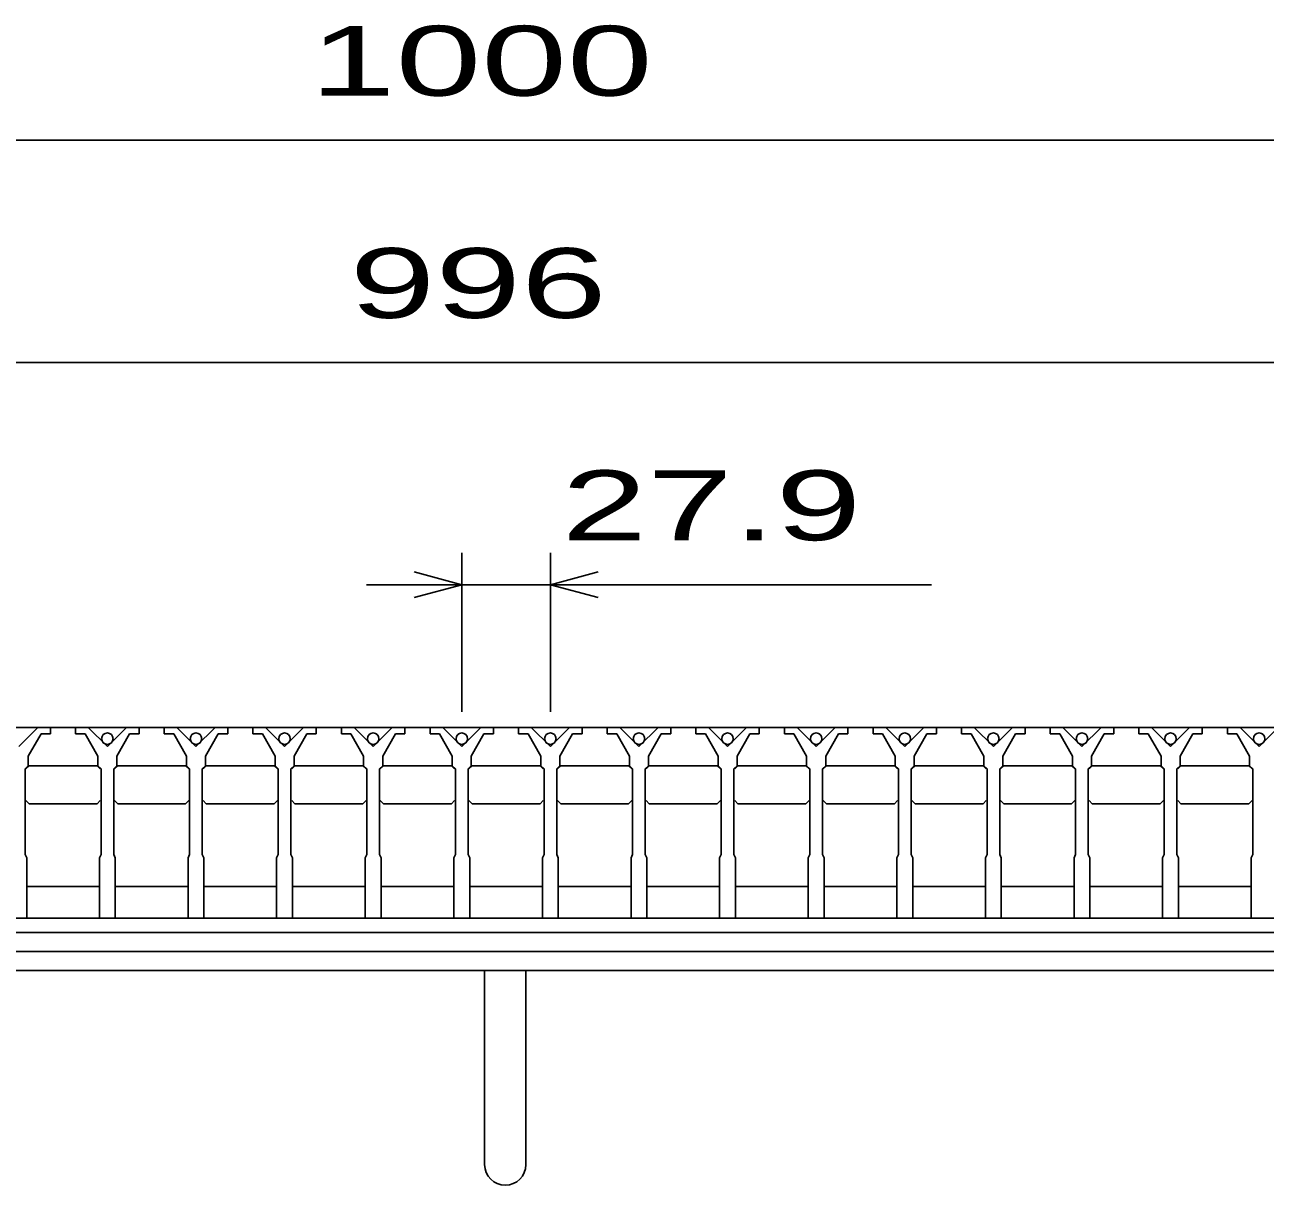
# Model space of a CAD drawing. Units: millimetres, scale not verified. Extents: x -1820 to 1731, y -1282 to 1054.
# Drawn here: x -1001.3 to -610.7, y -741.1 to -375.7 of the extents above; entities that cross this region are included whole.
import ezdxf
from ezdxf.enums import TextEntityAlignment as Align

# ---------------------------------------------------------------- set-up
doc = ezdxf.new("R2010")
doc.units = ezdxf.units.MM
doc.header["$LTSCALE"] = 10
for name, color, linetype, lineweight in [('16', 3, 'Continuous', 25), ('19', 6, 'Continuous', 25), ('22', 2, 'Continuous', 25)]:
    doc.layers.add(name, color=color, linetype=linetype, lineweight=lineweight)
doc.styles.add('ベクトル', font='')
doc.styles.get('ベクトル').set_extended_font_data('ベクトル')

msp = doc.modelspace()

# ---------------------------------------------------------------- linework, layer by layer
at = {"layer": '16'}
for p, q in [((-1348, -597), (-352, -597)), ((-997.2, -597), (-1003.2, -603)), ((-993.2, -597), (-997.2, -597)), ((-993.2, -599), (-993.2, -597)), ((-985.3, -597), (-985.3, -599)), ((-981.3, -597), (-985.3, -597)), ((-975.3, -603), (-981.3, -597)), ((-969.3, -597), (-975.3, -603)), ((-965.3, -597), (-969.3, -597)), ((-965.3, -599), (-965.3, -597)), ((-957.4, -597), (-957.4, -599)), ((-953.4, -597), (-957.4, -597)), ((-947.4, -603), (-953.4, -597)), ((-941.4, -597), (-947.4, -603)), ((-937.4, -597), (-941.4, -597)), ((-937.4, -599), (-937.4, -597)), ((-929.5, -597), (-929.5, -599)), ((-925.5, -597), (-929.5, -597)), ((-919.5, -603), (-925.5, -597)), ((-913.5, -597), (-919.5, -603)), ((-909.5, -597), (-913.5, -597)), ((-909.5, -599), (-909.5, -597)), ((-901.6, -597), (-901.6, -599)), ((-897.6, -597), (-901.6, -597)), ((-891.6, -603), (-897.6, -597)), ((-885.6, -597), (-891.6, -603)), ((-881.6, -597), (-885.6, -597)), ((-881.6, -599), (-881.6, -597)), ((-873.7, -597), (-873.7, -599)), ((-869.7, -597), (-873.7, -597)), ((-863.7, -603), (-869.7, -597)), ((-857.7, -597), (-863.7, -603)), ((-853.7, -597), (-857.7, -597)), ((-853.7, -599), (-853.7, -597)), ((-845.8, -597), (-845.8, -599)), ((-841.8, -597), (-845.8, -597)), ((-835.8, -603), (-841.8, -597)), ((-829.8, -597), (-835.8, -603)), ((-825.8, -597), (-829.8, -597)), ((-825.8, -599), (-825.8, -597)), ((-817.9, -597), (-817.9, -599)), ((-813.9, -597), (-817.9, -597)), ((-807.9, -603), (-813.9, -597)), ((-801.9, -597), (-807.9, -603)), ((-797.9, -597), (-801.9, -597)), ((-797.9, -599), (-797.9, -597)), ((-790, -597), (-790, -599)), ((-786, -597), (-790, -597)), ((-780, -603), (-786, -597)), ((-774, -597), (-780, -603)), ((-770, -597), (-774, -597)), ((-770, -599), (-770, -597)), ((-762.1, -597), (-762.1, -599)), ((-758.1, -597), (-762.1, -597)), ((-752.1, -603), (-758.1, -597)), ((-746.1, -597), (-752.1, -603)), ((-742.1, -597), (-746.1, -597)), ((-742.1, -599), (-742.1, -597)), ((-734.2, -597), (-734.2, -599)), ((-730.2, -597), (-734.2, -597)), ((-724.2, -603), (-730.2, -597)), ((-718.2, -597), (-724.2, -603)), ((-714.2, -597), (-718.2, -597)), ((-714.2, -599), (-714.2, -597)), ((-706.3, -597), (-706.3, -599)), ((-702.3, -597), (-706.3, -597)), ((-696.3, -603), (-702.3, -597)), ((-690.3, -597), (-696.3, -603)), ((-686.3, -597), (-690.3, -597)), ((-686.3, -599), (-686.3, -597)), ((-678.4, -597), (-678.4, -599)), ((-674.4, -597), (-678.4, -597)), ((-668.4, -603), (-674.4, -597)), ((-662.4, -597), (-668.4, -603)), ((-658.4, -597), (-662.4, -597)), ((-658.4, -599), (-658.4, -597)), ((-650.5, -597), (-650.5, -599)), ((-646.5, -597), (-650.5, -597)), ((-640.5, -603), (-646.5, -597)), ((-634.5, -597), (-640.5, -603)), ((-630.5, -597), (-634.5, -597)), ((-630.5, -599), (-630.5, -597)), ((-622.6, -597), (-622.6, -599)), ((-618.6, -597), (-622.6, -597)), ((-612.6, -603), (-618.6, -597)), ((-606.6, -597), (-612.6, -603)), ((-1000.2, -606), (-996.2, -599)), ((-996.2, -599), (-993.2, -599)), ((-985.3, -599), (-982.3, -599)), ((-982.3, -599), (-978.3, -606)), ((-972.3, -606), (-968.3, -599)), ((-968.3, -599), (-965.3, -599)), ((-957.4, -599), (-954.4, -599)), ((-954.4, -599), (-950.4, -606)), ((-944.4, -606), (-940.4, -599)), ((-940.4, -599), (-937.4, -599)), ((-929.5, -599), (-926.5, -599)), ((-926.5, -599), (-922.5, -606)), ((-916.5, -606), (-912.5, -599)), ((-912.5, -599), (-909.5, -599)), ((-901.6, -599), (-898.6, -599)), ((-898.6, -599), (-894.6, -606)), ((-888.6, -606), (-884.6, -599)), ((-884.6, -599), (-881.6, -599)), ((-873.7, -599), (-870.7, -599)), ((-870.7, -599), (-866.7, -606)), ((-860.7, -606), (-856.7, -599)), ((-856.7, -599), (-853.7, -599)), ((-845.8, -599), (-842.8, -599)), ((-842.8, -599), (-838.8, -606)), ((-832.8, -606), (-828.8, -599)), ((-828.8, -599), (-825.8, -599)), ((-817.9, -599), (-814.9, -599)), ((-814.9, -599), (-810.9, -606)), ((-804.9, -606), (-800.9, -599)), ((-800.9, -599), (-797.9, -599)), ((-790, -599), (-787, -599)), ((-787, -599), (-783, -606)), ((-777, -606), (-773, -599)), ((-773, -599), (-770, -599)), ((-762.1, -599), (-759.1, -599)), ((-759.1, -599), (-755.1, -606)), ((-749.1, -606), (-745.1, -599)), ((-745.1, -599), (-742.1, -599)), ((-734.2, -599), (-731.2, -599)), ((-731.2, -599), (-727.2, -606)), ((-721.2, -606), (-717.2, -599)), ((-717.2, -599), (-714.2, -599)), ((-706.3, -599), (-703.3, -599)), ((-703.3, -599), (-699.3, -606)), ((-693.3, -606), (-689.3, -599)), ((-689.3, -599), (-686.3, -599)), ((-678.4, -599), (-675.4, -599)), ((-675.4, -599), (-671.4, -606)), ((-665.4, -606), (-661.4, -599)), ((-661.4, -599), (-658.4, -599)), ((-650.5, -599), (-647.5, -599)), ((-647.5, -599), (-643.5, -606)), ((-637.5, -606), (-633.5, -599)), ((-633.5, -599), (-630.5, -599)), ((-622.6, -599), (-619.6, -599)), ((-619.6, -599), (-615.6, -606)), ((-1001.2, -610), (-1000.2, -609)), ((-1000.95, -610), (-999.95, -609)), ((-1000.2, -609), (-1000.2, -606)), ((-999.95, -609), (-978.55, -609)), ((-978.55, -609), (-977.55, -610)), ((-978.3, -606), (-978.3, -609)), ((-978.3, -609), (-977.3, -610)), ((-973.3, -610), (-972.3, -609)), ((-973.05, -610), (-972.05, -609)), ((-972.3, -609), (-972.3, -606)), ((-972.05, -609), (-950.65, -609)), ((-950.65, -609), (-949.65, -610)), ((-950.4, -606), (-950.4, -609)), ((-950.4, -609), (-949.4, -610)), ((-945.4, -610), (-944.4, -609)), ((-945.15, -610), (-944.15, -609)), ((-944.4, -609), (-944.4, -606)), ((-944.15, -609), (-922.75, -609)), ((-922.75, -609), (-921.75, -610)), ((-922.5, -606), (-922.5, -609)), ((-922.5, -609), (-921.5, -610)), ((-917.5, -610), (-916.5, -609)), ((-917.25, -610), (-916.25, -609)), ((-916.5, -609), (-916.5, -606)), ((-916.25, -609), (-894.85, -609)), ((-894.85, -609), (-893.85, -610)), ((-894.6, -606), (-894.6, -609)), ((-894.6, -609), (-893.6, -610)), ((-889.6, -610), (-888.6, -609)), ((-889.35, -610), (-888.35, -609)), ((-888.6, -609), (-888.6, -606)), ((-888.35, -609), (-866.95, -609)), ((-866.95, -609), (-865.95, -610)), ((-866.7, -606), (-866.7, -609)), ((-866.7, -609), (-865.7, -610)), ((-861.7, -610), (-860.7, -609)), ((-861.45, -610), (-860.45, -609)), ((-860.7, -609), (-860.7, -606)), ((-860.45, -609), (-839.05, -609)), ((-839.05, -609), (-838.05, -610)), ((-838.8, -606), (-838.8, -609)), ((-838.8, -609), (-837.8, -610)), ((-833.8, -610), (-832.8, -609)), ((-833.55, -610), (-832.55, -609)), ((-832.8, -609), (-832.8, -606)), ((-832.55, -609), (-811.15, -609)), ((-811.15, -609), (-810.15, -610)), ((-810.9, -606), (-810.9, -609)), ((-810.9, -609), (-809.9, -610)), ((-805.9, -610), (-804.9, -609)), ((-805.65, -610), (-804.65, -609)), ((-804.9, -609), (-804.9, -606)), ((-804.65, -609), (-783.25, -609)), ((-783.25, -609), (-782.25, -610)), ((-783, -606), (-783, -609)), ((-783, -609), (-782, -610)), ((-778, -610), (-777, -609)), ((-777.75, -610), (-776.75, -609)), ((-777, -609), (-777, -606)), ((-776.75, -609), (-755.35, -609)), ((-755.35, -609), (-754.35, -610)), ((-755.1, -606), (-755.1, -609)), ((-755.1, -609), (-754.1, -610)), ((-750.1, -610), (-749.1, -609)), ((-749.85, -610), (-748.85, -609)), ((-749.1, -609), (-749.1, -606)), ((-748.85, -609), (-727.45, -609)), ((-727.45, -609), (-726.45, -610)), ((-727.2, -606), (-727.2, -609)), ((-727.2, -609), (-726.2, -610)), ((-722.2, -610), (-721.2, -609)), ((-721.95, -610), (-720.95, -609)), ((-721.2, -609), (-721.2, -606)), ((-720.95, -609), (-699.55, -609)), ((-699.55, -609), (-698.55, -610)), ((-699.3, -606), (-699.3, -609)), ((-699.3, -609), (-698.3, -610)), ((-694.3, -610), (-693.3, -609)), ((-694.05, -610), (-693.05, -609)), ((-693.3, -609), (-693.3, -606)), ((-693.05, -609), (-671.65, -609)), ((-671.65, -609), (-670.65, -610)), ((-671.4, -606), (-671.4, -609)), ((-671.4, -609), (-670.4, -610)), ((-666.4, -610), (-665.4, -609)), ((-666.15, -610), (-665.15, -609)), ((-665.4, -609), (-665.4, -606)), ((-665.15, -609), (-643.75, -609)), ((-643.75, -609), (-642.75, -610)), ((-643.5, -606), (-643.5, -609)), ((-643.5, -609), (-642.5, -610)), ((-638.5, -610), (-637.5, -609)), ((-638.25, -610), (-637.25, -609)), ((-637.5, -609), (-637.5, -606)), ((-637.25, -609), (-615.85, -609)), ((-615.85, -609), (-614.85, -610)), ((-615.6, -606), (-615.6, -609)), ((-615.6, -609), (-614.6, -610)), ((-1001.2, -637), (-1001.2, -610)), ((-977.3, -610), (-977.3, -637)), ((-973.3, -637), (-973.3, -610)), ((-949.4, -610), (-949.4, -637)), ((-945.4, -637), (-945.4, -610)), ((-921.5, -610), (-921.5, -637)), ((-917.5, -637), (-917.5, -610)), ((-893.6, -610), (-893.6, -637)), ((-889.6, -637), (-889.6, -610)), ((-865.7, -610), (-865.7, -637)), ((-861.7, -637), (-861.7, -610)), ((-837.8, -610), (-837.8, -637)), ((-833.8, -637), (-833.8, -610)), ((-809.9, -610), (-809.9, -637)), ((-805.9, -637), (-805.9, -610)), ((-782, -610), (-782, -637)), ((-778, -637), (-778, -610)), ((-754.1, -610), (-754.1, -637)), ((-750.1, -637), (-750.1, -610)), ((-726.2, -610), (-726.2, -637)), ((-722.2, -637), (-722.2, -610)), ((-698.3, -610), (-698.3, -637)), ((-694.3, -637), (-694.3, -610)), ((-670.4, -610), (-670.4, -637)), ((-666.4, -637), (-666.4, -610)), ((-642.5, -610), (-642.5, -637)), ((-638.5, -637), (-638.5, -610)), ((-614.6, -610), (-614.6, -637)), ((-999.95, -621), (-1000.95, -620)), ((-978.55, -621), (-999.95, -621)), ((-977.55, -620), (-978.55, -621)), ((-972.05, -621), (-973.05, -620)), ((-950.65, -621), (-972.05, -621)), ((-949.65, -620), (-950.65, -621)), ((-944.15, -621), (-945.15, -620)), ((-922.75, -621), (-944.15, -621)), ((-921.75, -620), (-922.75, -621)), ((-916.25, -621), (-917.25, -620)), ((-894.85, -621), (-916.25, -621)), ((-893.85, -620), (-894.85, -621)), ((-888.35, -621), (-889.35, -620)), ((-866.95, -621), (-888.35, -621)), ((-865.95, -620), (-866.95, -621)), ((-860.45, -621), (-861.45, -620)), ((-839.05, -621), (-860.45, -621)), ((-838.05, -620), (-839.05, -621)), ((-832.55, -621), (-833.55, -620)), ((-811.15, -621), (-832.55, -621)), ((-810.15, -620), (-811.15, -621)), ((-804.65, -621), (-805.65, -620)), ((-783.25, -621), (-804.65, -621)), ((-782.25, -620), (-783.25, -621)), ((-776.75, -621), (-777.75, -620)), ((-755.35, -621), (-776.75, -621)), ((-754.35, -620), (-755.35, -621)), ((-748.85, -621), (-749.85, -620)), ((-727.45, -621), (-748.85, -621)), ((-726.45, -620), (-727.45, -621)), ((-720.95, -621), (-721.95, -620)), ((-699.55, -621), (-720.95, -621)), ((-698.55, -620), (-699.55, -621)), ((-693.05, -621), (-694.05, -620)), ((-671.65, -621), (-693.05, -621)), ((-670.65, -620), (-671.65, -621)), ((-665.15, -621), (-666.15, -620)), ((-643.75, -621), (-665.15, -621)), ((-642.75, -620), (-643.75, -621)), ((-637.25, -621), (-638.25, -620)), ((-615.85, -621), (-637.25, -621)), ((-614.85, -620), (-615.85, -621)), ((-1000.7, -638), (-1001.2, -637)), ((-1000.7, -657), (-1000.7, -638)), ((-977.3, -637), (-977.8, -638)), ((-977.8, -638), (-977.8, -657)), ((-972.8, -638), (-973.3, -637)), ((-972.8, -657), (-972.8, -638)), ((-949.4, -637), (-949.9, -638)), ((-949.9, -638), (-949.9, -657)), ((-944.9, -638), (-945.4, -637)), ((-944.9, -657), (-944.9, -638)), ((-921.5, -637), (-922, -638)), ((-922, -638), (-922, -657)), ((-917, -638), (-917.5, -637)), ((-917, -657), (-917, -638)), ((-893.6, -637), (-894.1, -638)), ((-894.1, -638), (-894.1, -657)), ((-889.1, -638), (-889.6, -637)), ((-889.1, -657), (-889.1, -638)), ((-865.7, -637), (-866.2, -638)), ((-866.2, -638), (-866.2, -657)), ((-861.2, -638), (-861.7, -637)), ((-861.2, -657), (-861.2, -638)), ((-837.8, -637), (-838.3, -638)), ((-838.3, -638), (-838.3, -657)), ((-833.3, -638), (-833.8, -637)), ((-833.3, -657), (-833.3, -638)), ((-809.9, -637), (-810.4, -638)), ((-810.4, -638), (-810.4, -657)), ((-805.4, -638), (-805.9, -637)), ((-805.4, -657), (-805.4, -638)), ((-782, -637), (-782.5, -638)), ((-782.5, -638), (-782.5, -657)), ((-777.5, -638), (-778, -637)), ((-777.5, -657), (-777.5, -638)), ((-754.1, -637), (-754.6, -638)), ((-754.6, -638), (-754.6, -657)), ((-749.6, -638), (-750.1, -637)), ((-749.6, -657), (-749.6, -638)), ((-726.2, -637), (-726.7, -638)), ((-726.7, -638), (-726.7, -657)), ((-721.7, -638), (-722.2, -637)), ((-721.7, -657), (-721.7, -638)), ((-698.3, -637), (-698.8, -638)), ((-698.8, -638), (-698.8, -657)), ((-693.8, -638), (-694.3, -637)), ((-693.8, -657), (-693.8, -638)), ((-670.4, -637), (-670.9, -638)), ((-670.9, -638), (-670.9, -657)), ((-665.9, -638), (-666.4, -637)), ((-665.9, -657), (-665.9, -638)), ((-642.5, -637), (-643, -638)), ((-643, -638), (-643, -657)), ((-638, -638), (-638.5, -637)), ((-638, -657), (-638, -638)), ((-614.6, -637), (-615.1, -638)), ((-615.1, -638), (-615.1, -657)), ((-1000.7, -647), (-977.8, -647)), ((-972.8, -647), (-949.9, -647)), ((-944.9, -647), (-922, -647)), ((-917, -647), (-894.1, -647)), ((-889.1, -647), (-866.2, -647)), ((-861.2, -647), (-838.3, -647)), ((-833.3, -647), (-810.4, -647)), ((-805.4, -647), (-782.5, -647)), ((-777.5, -647), (-754.6, -647)), ((-749.6, -647), (-726.7, -647)), ((-721.7, -647), (-698.8, -647)), ((-693.8, -647), (-670.9, -647)), ((-665.9, -647), (-643, -647)), ((-638, -647), (-615.1, -647)), ((-1340.5, -657), (-359.5, -657)), ((-1005.7, -657), (-1000.7, -657)), ((-977.8, -657), (-972.8, -657)), ((-949.9, -657), (-944.9, -657)), ((-922, -657), (-917, -657)), ((-894.1, -657), (-889.1, -657)), ((-866.2, -657), (-861.2, -657)), ((-838.3, -657), (-833.3, -657)), ((-810.4, -657), (-805.4, -657)), ((-782.5, -657), (-777.5, -657)), ((-754.6, -657), (-749.6, -657)), ((-726.7, -657), (-721.7, -657)), ((-698.8, -657), (-693.8, -657)), ((-670.9, -657), (-665.9, -657)), ((-643, -657), (-638, -657)), ((-615.1, -657), (-610.1, -657)), ((-359.5, -661.5), (-1340.5, -661.5)), ((-1340.5, -667.5), (-359.5, -667.5))]:
    msp.add_line(p, q, dxfattribs=at)
for centre in [(-975.3, -600.5), (-947.4, -600.5), (-919.5, -600.5), (-891.6, -600.5), (-863.7, -600.5), (-835.8, -600.5), (-807.9, -600.5), (-780, -600.5), (-752.1, -600.5), (-724.2, -600.5), (-696.3, -600.5), (-668.4, -600.5), (-640.5, -600.5), (-612.6, -600.5)]:
    msp.add_circle(centre, 1.8, dxfattribs=at)
at = {"layer": '19'}
for p, q in [((-1350, -667.5), (-350, -667.5)), ((-350, -673.5), (-1350, -673.5)), ((-856.5, -734.61), (-856.5, -673.5)), ((-843.5, -734.61), (-843.5, -673.5))]:
    msp.add_line(p, q, dxfattribs=at)
msp.add_arc((-850, -734.61), 6.5, 180, 0, dxfattribs=at)
at = {"layer": '22', "color": 4}
for p, q in [((-1350, -412), (-350, -412)), ((-1348, -482), (-352, -482)), ((-863.7, -592), (-863.7, -542)), ((-835.8, -542), (-835.8, -592)), ((-863.7, -552), (-878.7, -548)), ((-835.8, -552), (-820.8, -548)), ((-863.7, -552), (-893.7, -552)), ((-878.7, -556), (-863.7, -552)), ((-863.7, -552), (-835.8, -552)), ((-820.8, -556), (-835.8, -552)), ((-835.8, -552), (-715.8, -552))]:
    msp.add_line(p, q, dxfattribs=at)

# ---------------------------------------------------------------- texts
at = {"layer": '22', "style": 'ベクトル', "width": 1.65}
for s, p in [(' 1000 ', (-925, -387)), (' 996 ', (-912.5, -457)), (' 27.9 ', (-845.8, -527))]:
    msp.add_text(s, height=21.99, dxfattribs=at).set_placement(p, align=Align.MIDDLE_LEFT)

doc.saveas('drawing.dxf')
